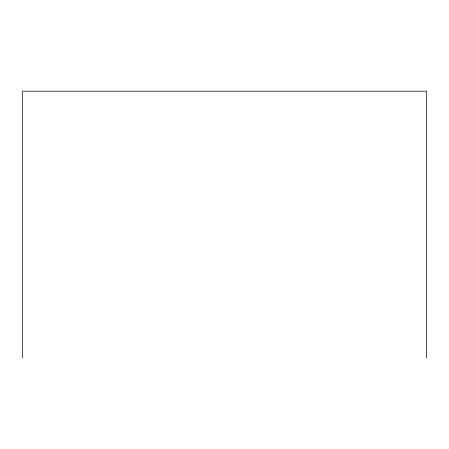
<?xml version="1.0" encoding="UTF-8"?>
<svg xmlns="http://www.w3.org/2000/svg" width="449" height="449" viewBox="0 0 449 449"><rect width="100%" height="100%" fill="white"/><g stroke="black" fill="none" stroke-linecap="round" stroke-linejoin="round"><path stroke-width="0.67" d="M426.55 357.825L426.55 91.175L22.45 91.175L22.45 357.825"/></g></svg>
